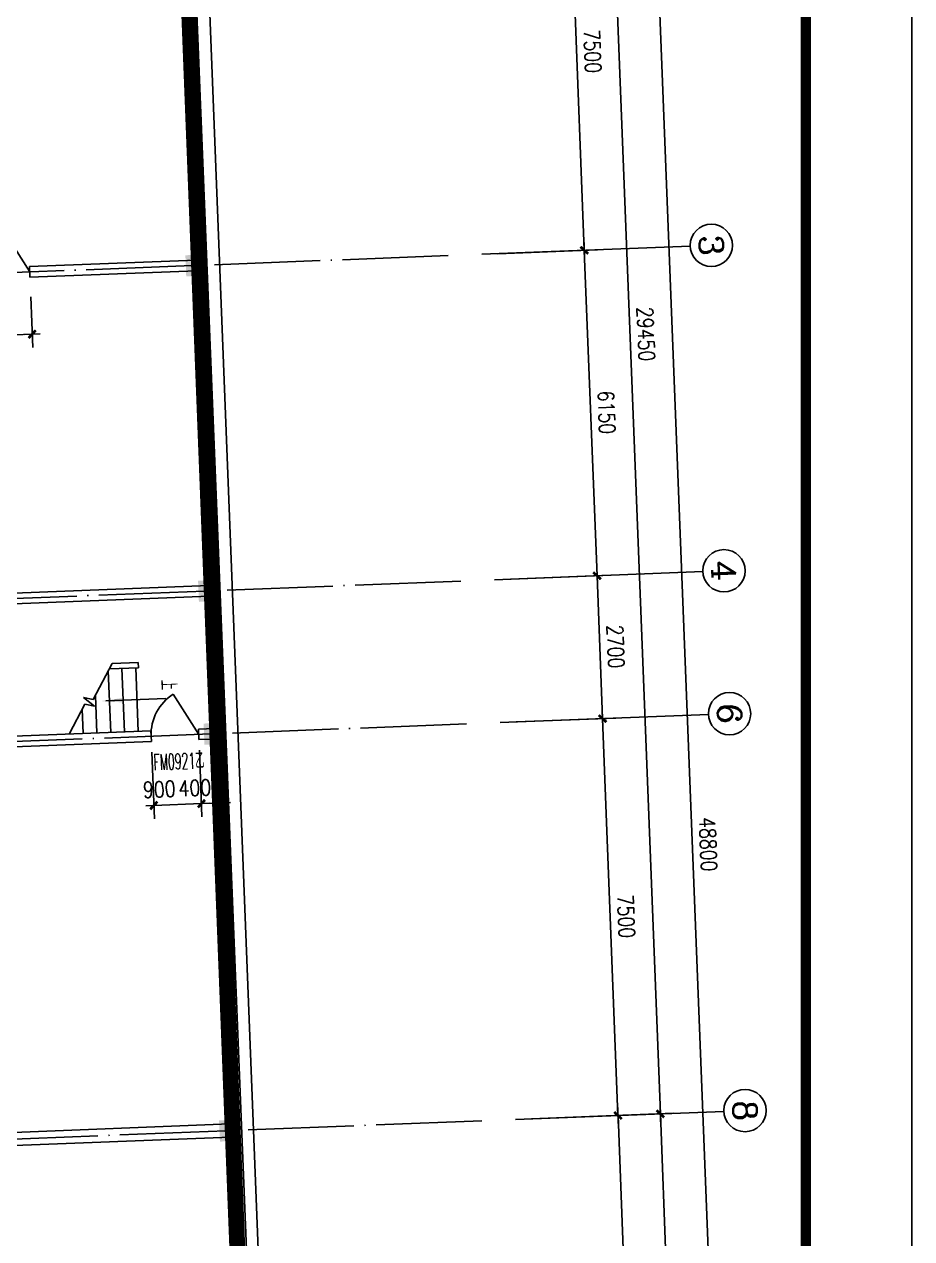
# Model space of a CAD drawing. Extents: x 634182 to 802382, y -1101880 to -864080.
# Drawn here: x 785623 to 802382, y -1045247 to -1022314 of the extents above; entities that cross this region are included whole.
import ezdxf
from ezdxf.enums import TextEntityAlignment as Align

# ---------------------------------------------------------------- set-up
doc = ezdxf.new("R2010")
doc.units = 0
doc.header["$LTSCALE"] = 1000
doc.header["$MEASUREMENT"] = 0
doc.linetypes.add('DASH', pattern=[0.35, 0.25, -0.1])
doc.linetypes.add('DOTE', pattern=[2.42, 2, -0.2, 0.02, -0.2])
doc.layers.get('0').update_dxf_attribs({"linetype": 'CONTINUOUS'})
doc.layers.get('DEFPOINTS').update_dxf_attribs({"linetype": 'CONTINUOUS'})
for name, color, linetype in [('210', 4, 'CONTINUOUS'), ('AXIS', 3, 'CONTINUOUS'), ('AXIS_TEXT', 7, 'CONTINUOUS'), ('COLUMN', 7, 'CONTINUOUS'), ('DOTE', 1, 'DOTE'), ('PUB_DIM', 3, 'CONTINUOUS'), ('STAIR', 2, 'CONTINUOUS'), ('WALL', 191, 'CONTINUOUS'), ('WINDOW', 2, 'CONTINUOUS')]:
    doc.layers.add(name, color=color, linetype=linetype)
doc.styles.add('_Z', font='romans', dxfattribs={"width": 0.7, "bigfont": 'Z'})
doc.styles.add('COMPLEX', font='COMPLEX')
doc.styles.add('DIM_FONT', font='simplex.shx', dxfattribs={"width": 0.8})
doc.styles.add('Z', font='romans', dxfattribs={"width": 0.8, "bigfont": 'z'})
doc.dimstyles.new('DIMN', dxfattribs={"dimtxt": 300, "dimasz": 1, "dimexe": 250, "dimexo": 300, "dimgap": 150, "dimtad": 1, "dimdec": 0, "dimzin": 0, "dimdsep": 46, "dimtxsty": 'DIM_FONT', "dimblk": '_DIMX', "dimblk1": '_DIMX', "dimblk2": '_DIMX', "dimcen": 2.5, "dimclrt": 7, "dimadec": 0, "dimazin": 0, "dimtfac": 1, "dimtdec": 0, "dimtix": 1, "dimtmove": 2, "dimatfit": 3, "dimldrblk": '_DIMX', "dimfxl": 0, "dimtolj": 1, "dimtzin": 0, "dimarcsym": 0})

# ---------------------------------------------------------------- blocks, each defined once
blk = doc.blocks.new('_DIMX')
blk.add_line((-150, 0), (150, 0))
at = {"const_width": 50}
blk.add_lwpolyline([(-70, -70), (70, 70)], dxfattribs=at)
blk = doc.blocks.new('*D82')
at = {"color": 0, "linetype": 'ByBlock'}
for p, q in [((784245, -1027518), (784282, -1028474)), ((785744, -1027459), (785781, -1028415)), ((785770, -1028166), (784273, -1028224))]:
    blk.add_line(p, q, dxfattribs=at)
at = {"layer": 'DEFPOINTS', "color": 0, "linetype": 'ByBlock'}
for p in [(784233, -1027218), (785732, -1027159, 285), (784272, -1028224)]:
    blk.add_point(p, dxfattribs=at)
at = {"color": 0, "linetype": 'ByBlock'}
for p, rotation in [((785771, -1028166), 2.229999999999981), ((784272, -1028224), 182.23)]:
    blk.add_blockref('_DIMX', p, dxfattribs=dict(at, rotation=rotation))
at = {"color": 7, "linetype": 'ByBlock', "insert": (785010, -1027895), "char_height": 300, "attachment_point": 5, "rotation": 2.23, "style": 'DIM_FONT'}
blk.add_mtext('\\A1;1500', dxfattribs=at)
blk = doc.blocks.new('M_A0GGR')
for p, q in [((-0.5, 0), (-0.25, -0.433)), ((0.5, 0), (0.25, -0.433))]:
    blk.add_line(p, q)
for centre, start, end in [((-0.5, 0), 300, 0), ((0.5, 0), 180, 240)]:
    blk.add_arc(centre, 0.5, start, end)
blk = doc.blocks.new('_FZH')
blk.add_solid([(-0.5, -0.5), (0.5, -0.5), (-0.5, 0.5), (0.5, 0.5)])
blk = doc.blocks.new('*D179')
at = {"color": 0, "linetype": 'ByBlock'}
for p, q in [((788929, -1036023), (788978, -1037280)), ((789329, -1036007), (789378, -1037265)), ((789367, -1037015), (788969, -1037031))]:
    blk.add_line(p, q, dxfattribs=at)
at = {"layer": 'DEFPOINTS', "color": 0, "linetype": 'ByBlock'}
for p in [(788917, -1035723), (789317, -1035707, 285), (788968, -1037031)]:
    blk.add_point(p, dxfattribs=at)
at = {"color": 0, "linetype": 'ByBlock'}
for p, rotation in [((788968, -1037031), 182.23), ((789368, -1037015), 2.229999999999981)]:
    blk.add_blockref('_DIMX', p, dxfattribs=dict(at, rotation=rotation))
at = {"color": 7, "linetype": 'ByBlock', "insert": (788843, -1036735), "char_height": 300, "attachment_point": 5, "rotation": 2.23, "style": 'DIM_FONT'}
blk.add_mtext('\\A1;400', dxfattribs=at)
blk = doc.blocks.new('*D180')
at = {"color": 0, "linetype": 'ByBlock'}
for p, q in [((788030, -1036058), (788079, -1037315)), ((788929, -1036023), (788978, -1037280)), ((788967, -1037031), (788070, -1037066))]:
    blk.add_line(p, q, dxfattribs=at)
at = {"layer": 'DEFPOINTS', "color": 0, "linetype": 'ByBlock'}
for p in [(788018, -1035758, 285), (788917, -1035723), (788069, -1037066)]:
    blk.add_point(p, dxfattribs=at)
at = {"color": 0, "linetype": 'ByBlock'}
for p, rotation in [((788069, -1037066), 182.23), ((788968, -1037031), 2.229999999999981)]:
    blk.add_blockref('_DIMX', p, dxfattribs=dict(at, rotation=rotation))
at = {"color": 7, "linetype": 'ByBlock', "insert": (788171, -1036761), "char_height": 300, "attachment_point": 5, "rotation": 2.23, "style": 'DIM_FONT'}
blk.add_mtext('\\A1;900', dxfattribs=at)
blk = doc.blocks.new('M_A1SFU')
blk.add_line((-0.5, 0), (0, -0.866))
blk.add_arc((-0.5, 0), 1, 300, 0)
blk = doc.blocks.new('_ARROW')
blk.add_solid([(0, 0), (-1, 0.1), (-1, -0.1)])
blk = doc.blocks.new('*D1607')
at = {"color": 0, "linetype": 'ByBlock'}
for p, q in [((794055, -1013556), (796739, -1013452)), ((797635, -1042888), (796489, -1013463)), ((795201, -1042984), (797885, -1042879))]:
    blk.add_line(p, q, dxfattribs=at)
at = {"layer": 'DEFPOINTS', "color": 0, "linetype": 'ByBlock'}
for p in [(793755, -1013568), (796489, -1013462), (794901, -1042995)]:
    blk.add_point(p, dxfattribs=at)
at = {"color": 0, "linetype": 'ByBlock'}
for p, rotation in [((796489, -1013462), 92.22999999999979), ((797635, -1042889), 272.2299999999998)]:
    blk.add_blockref('_DIMX', p, dxfattribs=dict(at, rotation=rotation))
at = {"color": 7, "linetype": 'ByBlock', "insert": (797362, -1028164), "char_height": 300, "attachment_point": 5, "rotation": 272.23, "style": 'DIM_FONT'}
blk.add_mtext('\\A1;29450', dxfattribs=at)
blk = doc.blocks.new('*D1608')
at = {"color": 0, "linetype": 'ByBlock'}
for p, q in [((794565, -1026646), (796449, -1026573)), ((796439, -1032727), (796199, -1026583)), ((794804, -1032791), (796688, -1032718))]:
    blk.add_line(p, q, dxfattribs=at)
at = {"layer": 'DEFPOINTS', "color": 0, "linetype": 'ByBlock'}
for p in [(794265, -1026658), (796199, -1026582), (794504, -1032803)]:
    blk.add_point(p, dxfattribs=at)
at = {"color": 0, "linetype": 'ByBlock'}
for p, rotation in [((796199, -1026582), 92.23000000000006), ((796439, -1032728), 272.2300000000001)]:
    blk.add_blockref('_DIMX', p, dxfattribs=dict(at, rotation=rotation))
at = {"color": 7, "linetype": 'ByBlock', "insert": (796619, -1029643), "char_height": 300, "attachment_point": 5, "rotation": 272.23, "style": 'DIM_FONT'}
blk.add_mtext('\\A1;6150', dxfattribs=at)
blk = doc.blocks.new('_AXISO')
blk.add_circle((0, 0), 0.5)
at = {"layer": 'AXIS_TEXT', "style": 'COMPLEX', "width": 1.041667}
blk.add_attdef('A', text='', height=0.56, dxfattribs=at).set_placement((-0.25, -0.28), (0.25, -0.28), align=Align.FIT)
blk = doc.blocks.new('*D1612')
at = {"color": 0, "linetype": 'ByBlock'}
for p, q in [((794273, -1019152), (796157, -1019078)), ((796199, -1026581), (795907, -1019089)), ((794565, -1026646), (796449, -1026573))]:
    blk.add_line(p, q, dxfattribs=at)
at = {"layer": 'DEFPOINTS', "color": 0, "linetype": 'ByBlock'}
for p in [(795907, -1019088), (793973, -1019164), (794265, -1026658)]:
    blk.add_point(p, dxfattribs=at)
at = {"color": 0, "linetype": 'ByBlock'}
for p, rotation in [((795907, -1019088), 92.23000000000006), ((796199, -1026582), 272.2300000000001)]:
    blk.add_blockref('_DIMX', p, dxfattribs=dict(at, rotation=rotation))
at = {"color": 7, "linetype": 'ByBlock', "insert": (796353, -1022824), "char_height": 300, "attachment_point": 5, "rotation": 272.23, "style": 'DIM_FONT'}
blk.add_mtext('\\A1;7500', dxfattribs=at)
blk = doc.blocks.new('*D1615')
at = {"color": 0, "linetype": 'ByBlock'}
for p, q in [((794909, -1035489), (796793, -1035416)), ((796835, -1042919), (796544, -1035427)), ((795201, -1042984), (797085, -1042910))]:
    blk.add_line(p, q, dxfattribs=at)
at = {"layer": 'DEFPOINTS', "color": 0, "linetype": 'ByBlock'}
for p in [(794609, -1035501), (796544, -1035426), (794901, -1042995)]:
    blk.add_point(p, dxfattribs=at)
at = {"color": 0, "linetype": 'ByBlock'}
for p, rotation in [((796544, -1035426), 92.23000000000012), ((796835, -1042920), 272.2300000000001)]:
    blk.add_blockref('_DIMX', p, dxfattribs=dict(at, rotation=rotation))
at = {"color": 7, "linetype": 'ByBlock', "insert": (796989, -1039161), "char_height": 300, "attachment_point": 5, "rotation": 272.23, "style": 'DIM_FONT'}
blk.add_mtext('\\A1;7500', dxfattribs=at)
blk = doc.blocks.new('*D1617')
at = {"color": 0, "linetype": 'ByBlock'}
for p, q in [((794804, -1032791), (796688, -1032718)), ((796544, -1035425), (796439, -1032729)), ((794909, -1035489), (796793, -1035416))]:
    blk.add_line(p, q, dxfattribs=at)
at = {"layer": 'DEFPOINTS', "color": 0, "linetype": 'ByBlock'}
for p in [(794504, -1032803), (796439, -1032728), (794609, -1035501)]:
    blk.add_point(p, dxfattribs=at)
at = {"color": 0, "linetype": 'ByBlock'}
for p, rotation in [((796439, -1032728), 92.23000000000006), ((796544, -1035426), 272.2300000000001)]:
    blk.add_blockref('_DIMX', p, dxfattribs=dict(at, rotation=rotation))
at = {"color": 7, "linetype": 'ByBlock', "insert": (796791, -1034065), "char_height": 300, "attachment_point": 5, "rotation": 272.23, "style": 'DIM_FONT'}
blk.add_mtext('\\A1;2700', dxfattribs=at)

msp = doc.modelspace()

# ---------------------------------------------------------------- hatches: boundary and pattern name
at = {"layer": '210', "linetype": 'DASH'}
msp.add_hatch(color=256, dxfattribs=at).paths.add_polyline_path([(788845.361, -1026191.424), (789045.988, -1026202.985), (788517.284, -1013064.808), (788317.446, -1013072.85)])

# ---------------------------------------------------------------- linework, layer by layer
at = {"ltscale": 1500}
msp.add_lwpolyline([(634181.846, -864080.129), (802381.846, -864080.129), (802381.846, -1101880.129), (634181.846, -1101880.129)], close=True, dxfattribs=at)
at = {"ltscale": 1500, "const_width": 200}
msp.add_lwpolyline([(636181.846, -869080.129), (636181.846, -1099880.129), (800381.846, -1099880.129), (800381.846, -869080.129)], close=True, dxfattribs=at)
at = {"layer": '210', "const_width": 300}
msp.add_lwpolyline([(788370.322, -1012676.853), (789955.936, -1053395.738)], dxfattribs=at)
at = {"layer": 'AXIS'}
for p, q in [((798197.726, -1026504.677), (794264.803, -1026657.827)), ((798437.029, -1032650.019), (794504.106, -1032803.169)), ((798542.089, -1035347.974), (794609.165, -1035501.124)), ((798833.921, -1042842.295), (794900.998, -1042995.445))]:
    msp.add_line(p, q, dxfattribs=at)
at = {"layer": 'DOTE'}
for p, q in [((788199.179, -1006996.896), (790431.438, -1064321.735)), ((793628.596, -1026682.601), (756097.736, -1028144.072)), ((793867.898, -1032827.943), (771025.897, -1033717.423)), ((793972.958, -1035525.899), (768902.645, -1036502.149)), ((794264.791, -1043020.219), (760066.674, -1044351.911))]:
    msp.add_line(p, q, dxfattribs=at)
at = {"layer": 'PUB_DIM'}
msp.add_lwpolyline([(787164.546, -1035090.491), (788295.51, -1035046.451)], dxfattribs=at)
at = {"layer": 'STAIR'}
for p, q in [((786926.16, -1035063.991), (787283.524, -1034385.328)), ((786468.739, -1035718.041), (786767.789, -1035150.122)), ((786743.595, -1035024.366), (786926.16, -1035063.991)), ((786950.353, -1035189.747), (786743.595, -1035024.366)), ((786767.789, -1035150.122), (786950.353, -1035189.747))]:
    msp.add_line(p, q, dxfattribs=at)
at = {"layer": 'WALL'}
for p, q in [((788320.087, -1012671.803), (789902.083, -1053297.76)), ((788760.027, -1012661.677), (790345.641, -1053380.563)), ((788317.446, -1013072.85), (789930.112, -1053147.209)), ((788517.284, -1013064.808), (790129.95, -1053139.167)), ((785721.381, -1026890.436), (788868.995, -1026767.866)), ((785729.163, -1027090.285), (785721.381, -1026890.436)), ((785729.163, -1027090.285), (788876.777, -1026967.715)), ((789108.298, -1032913.209), (781823.819, -1033196.87)), ((784319.715, -1033299.83), (789116.08, -1033113.057)), ((787777.717, -1034466.159), (787229.724, -1034487.498)), ((787283.524, -1034385.328), (787773.826, -1034366.235)), ((787777.717, -1034466.159), (787773.826, -1034366.235)), ((788913.585, -1035622.837), (789213.358, -1035611.164)), ((788913.585, -1035622.837), (788921.367, -1035822.686)), ((780637.645, -1036145.258), (788022.049, -1035857.706)), ((784416.993, -1035797.937), (788014.266, -1035657.857)), ((788014.266, -1035657.857), (788022.049, -1035857.706)), ((788921.367, -1035822.686), (789221.14, -1035811.013)), ((781210.503, -1043403.465), (789504.218, -1043080.503)), ((781220.231, -1043653.275), (789513.945, -1043330.314))]:
    msp.add_line(p, q, dxfattribs=at)
at = {"layer": 'WINDOW'}
for p, q in [((787514.327, -1035677.325), (787467.634, -1034478.234)), ((787774.13, -1035667.208), (787727.437, -1034468.117)), ((787254.524, -1035687.442), (787209.308, -1034526.271)), ((786994.721, -1035697.559), (786967.027, -1034986.38)), ((786734.918, -1035707.676), (786716.965, -1035246.641))]:
    msp.add_line(p, q, dxfattribs=at)

# ---------------------------------------------------------------- block references
at = {"layer": 'AXIS'}
ref = msp.add_blockref('_AXISO', (798597.423, -1026489.112), dxfattribs=dict(at, xscale=800, yscale=800, zscale=800, rotation=272.2300000000001))
ref.add_attrib('A', '3', dxfattribs={"layer": 'AXIS_TEXT', "height": 448, "rotation": 272.23, "style": 'COMPLEX', "width": 1.339286}).set_placement((798365.811, -1026297.98), (798381.375, -1026697.677), align=Align.FIT)
ref = msp.add_blockref('_AXISO', (798836.726, -1032634.455), dxfattribs=dict(at, xscale=800, yscale=800, zscale=800, rotation=272.2300000000001))
ref.add_attrib('A', '4', dxfattribs={"layer": 'AXIS_TEXT', "height": 448, "rotation": 272.23, "style": 'COMPLEX', "width": 1.171875}).set_placement((798605.113, -1032443.322), (798620.678, -1032843.019), align=Align.FIT)
ref = msp.add_blockref('_AXISO', (798941.786, -1035332.41), dxfattribs=dict(at, xscale=800, yscale=800, zscale=800, rotation=272.2300000000001))
ref.add_attrib('A', '6', dxfattribs={"layer": 'AXIS_TEXT', "height": 448, "rotation": 272.23, "style": 'COMPLEX', "width": 1.339286}).set_placement((798710.173, -1035141.278), (798725.738, -1035540.975), align=Align.FIT)
ref = msp.add_blockref('_AXISO', (799233.618, -1042826.73), dxfattribs=dict(at, xscale=800, yscale=800, zscale=800, rotation=272.2300000000001))
ref.add_attrib('A', '8', dxfattribs={"layer": 'AXIS_TEXT', "height": 448, "rotation": 272.23, "style": 'COMPLEX', "width": 1.339286}).set_placement((799002.006, -1042635.598), (799017.57, -1043035.295), align=Align.FIT)
at = {"layer": 'COLUMN', "xscale": 400, "yscale": 400, "zscale": 500, "rotation": 272.2300000000001}
for p in [(788872.886, -1026867.791), (789112.189, -1033013.133), (789217.249, -1035711.088), (789509.081, -1043205.408)]:
    msp.add_blockref('_FZH', p, dxfattribs=at)
at = {"layer": 'PUB_DIM', "xscale": -400, "yscale": 400, "zscale": 400, "rotation": 2.230000000000002}
msp.add_blockref('_ARROW', (787066.908, -1035094.293), dxfattribs=at)
at = {"layer": 'WINDOW', "rotation": 182.23}
for name, p, xscale, yscale, zscale in [('M_A0GGR', (784975.84, -1027019.544), 1500, 1500, 1500), ('M_A1SFU', (788467.817, -1035740.272), 900, 900, 900)]:
    msp.add_blockref(name, p, dxfattribs=dict(at, xscale=xscale, yscale=yscale, zscale=zscale))

# ---------------------------------------------------------------- texts
at = {"style": '_Z', "width": 0.7}
msp.add_text('上', height=300, rotation=272.23, dxfattribs=at).set_placement((788192.952, -1034691.653))
at = {"layer": 'PUB_DIM', "style": 'Z', "width": 0.5}
msp.add_text('FM0921乙', height=300, rotation=2.23, dxfattribs=at).set_placement((788070.474, -1036400.73))

# ---------------------------------------------------------------- dimensions: what is measured, and where the dimension line sits
at = {"layer": 'AXIS'}
for base, p1, p2, location in [((799148.241, -1061193.962), (794515.561, -1012537.623, -284.642), (796414.409, -1061300.419), (798537.421, -1037798.087)), ((798348.847, -1061225.091), (794900.998, -1042995.445), (795615.015, -1061331.548), (798291.611, -1052045.366))]:
    msp.add_linear_dim(base=base, p1=p1, p2=p2, angle=272.23, location=location, dimstyle='DIMN', dxfattribs=at).render()
for base, p1, p2, angle, picture, middle, dimtype in [((796488.91, -1013461.538), (794900.998, -1042995.445), (793755.078, -1013567.995), 92.23, '*D1607', (797361.643, -1028163.59), 129), ((788069.086, -1037065.621, -284.642), (788917.476, -1035722.762, -284.642), (788018.158, -1035757.782), 2.23, '*D180', (788171.195, -1036761.418, -284.642), 128), ((788968.404, -1037030.602, -284.642), (789317.173, -1035707.197), (788917.476, -1035722.762, -284.642), 2.23, '*D179', (788842.579, -1036735.274, -284.642), 128)]:
    dim = msp.add_linear_dim(base=base, p1=p1, p2=p2, angle=angle, dimstyle='DIMN', dxfattribs=at)
    dim.commit()
    dim.dimension.update_dxf_attribs({"geometry": picture, "text_midpoint": middle, "dimtype": dimtype})
for base, p1, p2, picture, middle in [((795907.408, -1019088.179), (794264.803, -1026657.827), (793972.97, -1019163.507), '*D1612', (796353.097, -1022823.665)), ((796199.241, -1026582.499), (794504.106, -1032803.169), (794264.803, -1026657.827), '*D1608', (796618.665, -1029643.497)), ((796438.544, -1032727.841), (794609.165, -1035501.124), (794504.106, -1032803.169), '*D1617', (796790.846, -1034065.146))]:
    dim = msp.add_linear_dim(base=base, p1=p1, p2=p2, angle=272.23, dimstyle='DIMN', dxfattribs=at)
    dim.commit()
    dim.dimension.update_dxf_attribs({"geometry": picture, "text_midpoint": middle})
dim = msp.add_aligned_dim(p1=(794900.998, -1042995.445), p2=(794609.165, -1035501.124), distance=-1935.904, dimstyle='DIMN', dxfattribs=at)
dim.commit()
dim.dimension.update_dxf_attribs({"geometry": '*D1615', "text_midpoint": (796989.292, -1039161.283)})
msp.add_aligned_dim(p1=(794900.998, -1042995.445), p2=(795192.831, -1050489.765), distance=1935.904, dimstyle='DIMN', dxfattribs=at).render()
at = {"layer": 'PUB_DIM'}
dim = msp.add_linear_dim(base=(784272.173, -1028223.981), p1=(785731.857, -1027159.471, 284.642), p2=(784232.993, -1027217.837), angle=2.23, dimstyle='DIMN', dxfattribs=at)
dim.commit()
dim.dimension.update_dxf_attribs({"geometry": '*D82', "text_midpoint": (785009.932, -1027895.025)})

doc.saveas('drawing.dxf')
